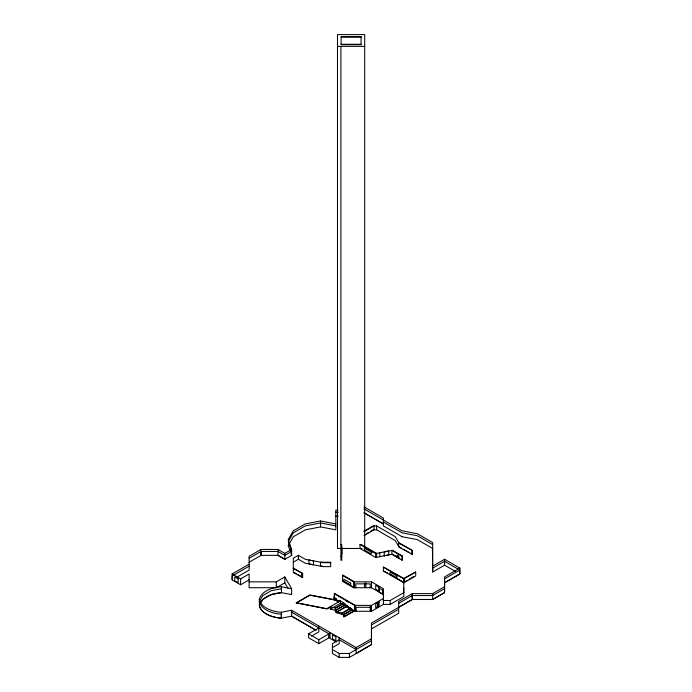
<?xml version="1.0" encoding="UTF-8"?>
<svg xmlns="http://www.w3.org/2000/svg" width="692" height="692" viewBox="0 0 692 692"><rect width="100%" height="100%" fill="white"/><g stroke="black" fill="none" stroke-linecap="round" stroke-linejoin="round"><path stroke-width="1.04" d="M260.849 602.879L262.761 599.532L271.264 594.627L281.462 592.663L291.609 594.592L291.609 588.702L284.81 576.929L276.307 581.834L249.111 581.834M335.802 523.939L320.5 520.989L305.207 523.939L293.304 530.807L288.209 539.639L291.609 549.448L284.81 553.375L278.011 549.448L261.014 549.448L249.111 556.316L249.163 570.087L236.448 577.431M249.163 558.314L261.066 551.446L277.959 551.446L284.81 555.399L291.661 551.446L288.261 541.628L293.356 532.797L305.258 525.929L320.56 522.988L335.854 525.929M249.111 562.207L261.066 555.373L278.011 555.339L284.81 559.266M249.111 579.87L240.617 584.783L232.114 579.87L232.114 573.988L249.111 564.17M233.066 575.459L249.163 566.168M232.114 573.988L240.617 578.893L249.111 573.988L249.111 587.724L276.307 587.724L284.81 582.82L284.81 576.929M278.011 549.448L277.959 555.373L284.81 559.326L291.661 555.373L291.609 549.448M330.698 562.7L323.052 562.7L305.207 559.266L298.408 555.339L293.304 558.28L293.304 572.509L302.655 577.422L302.655 573.495L293.304 568.097M293.304 562.207L298.408 559.266L305.207 563.193L323.052 566.627L330.698 566.627L330.698 562.207L320.5 562.207L320.5 566.134L322.541 566.134M363.923 531.248L373.196 525.894M363.975 531.707L374.043 525.894L376.595 525.894L395.296 536.689L399.12 543.315L412.294 550.434L412.294 554.361L399.12 547.242L395.296 540.616L376.595 529.821L374.043 529.821L363.975 535.634M366.708 533.567L368.559 532.503M370.419 531.43L373.196 529.821M343.872 605.266L343.872 603.061L335.378 607.965L330.274 606.979L326.875 608.943L296.28 602.81L309.878 594.964L340.473 600.846L340.473 603.303L354.07 610.785L352.375 609.808L343.872 614.712M296.28 603.061L309.878 595.207L340.473 601.097L343.872 603.061M338.734 602.178L334.098 599.497L334.53 593.364L355.351 605.388L355.351 611.278M403.791 578.4L415.693 572.024L415.693 575.952L403.791 582.82L383.394 571.038L383.394 567.111L404.214 578.65L404.214 582.569L403.791 582.327M402.095 556.316L402.519 556.074L402.095 560.243L391.897 554.361L391.897 550.434L402.095 556.316L402.095 560.243M334.098 599.497L334.53 593.364M383.394 571.038L387.529 572.933M296.28 602.81L326.875 608.701L340.473 600.846M330.274 606.979L330.274 609.194L340.473 603.303M335.378 608.329L343.872 603.424L345.576 604.41L345.576 606.244M335.378 610.292L345.576 604.41M347.272 605.76L345.576 604.773L335.378 610.664L337.073 611.642L347.272 605.76L347.272 607.23M350.671 608.086L347.272 606.123L337.073 612.013L342.177 612.991L350.671 608.086L350.671 609.194M336.416 642.055L329.003 637.773L318.804 643.664L308.606 637.773L308.606 633.846L318.804 627.955M383.394 567.111L403.791 578.893L415.693 572.024M352.375 609.436L350.671 608.458L342.177 613.363L343.872 614.34L352.375 609.436L352.375 610.171M343.872 616.676L354.07 610.785M405.555 581.306L407.32 580.285M409.084 579.273L413.505 576.721M354.07 611.157L343.872 617.039L343.872 614.34M311.383 636.164L318.804 631.883L318.804 626M432.69 566.134L444.584 559.266L459.886 568.097L459.886 573.988L444.584 582.82M334.098 593.615L354.503 605.388L371.5 605.388L383.394 598.519M455.388 571.384L444.584 565.156L432.69 572.024L432.69 542.58L417.388 533.748L402.095 530.807L364.035 508.888M308.606 633.846L318.804 639.737L329.003 633.846L291.713 612.256M340.594 603.251L354.503 611.278L371.5 611.278L383.394 604.41L390.193 604.41L403.791 596.556L403.791 578.893M383.394 600.483L390.193 600.483L403.791 592.629M444.584 586.738L432.69 593.615L412.294 593.615L398.696 601.46L398.696 613.242L371.44 628.907M398.644 603.398L412.242 595.544L432.638 595.544L444.532 588.676M459.886 568.097L444.584 576.929L444.584 592.629L432.69 599.497L412.294 599.497L371.5 623.051L371.5 644.641L349.399 657.4L339.201 657.4L332.402 653.473L332.402 643.664L339.201 639.737L356.198 649.546L356.146 653.447L371.44 644.615L371.44 624.988L398.644 609.28M398.644 607.317L412.242 599.471L432.638 599.471L444.532 592.603L444.532 578.858L459.782 570.061L459.782 573.988L444.532 582.785M332.402 647.582L339.201 643.664L339.201 637.773M291.609 588.702L281.41 586.738A24.782 14.307 0 0 0 259.31 599.497A24.782 14.307 0 0 0 281.41 612.256L291.609 610.292L356.198 647.582L371.5 638.751M332.402 649.546L339.201 653.473L349.399 653.473L371.44 640.688M392.528 554.231L375.644 557.484L360.022 548.471L360.022 544.543L375.644 553.557L392.528 550.313L402.519 556.074M384.242 555.771L388.705 554.906L388.705 550.988L384.242 551.844L384.242 555.892M281.462 588.736L271.264 590.7L262.761 595.604L259.413 601.46A24.566 14.186 0 0 0 281.307 614.159L281.307 618.086A24.566 14.186 0 0 1 259.413 605.388L259.31 599.497M259.31 605.388A24.782 14.307 0 0 0 281.41 618.146L291.609 616.183L316.088 630.317M341.113 37.057L361.086 37.057M341.113 44.288L361.086 44.288M337.497 46.373L364.701 46.373M337.93 510.194L335.802 510.194L335.854 529.856L320.5 526.88M335.854 512.192L338.163 512.192M335.802 516.085L338.163 516.12M340.897 544.543L341.753 544.543L341.753 560.243L340.897 560.243L340.897 46.373M360.022 544.543L361.302 544.543L376.595 553.375L376.595 557.302M361.89 548.471L337.497 548.471L337.497 34.6L364.701 34.6L364.701 547.398M340.897 556.316L341.753 556.316M342.601 575.459L353.647 581.834L371.5 581.834L383.394 588.702L383.394 604.41M349.918 585.077L354.503 587.724L354.503 581.834L342.601 574.966L342.601 581.349L353.647 587.724L371.5 587.724L383.394 594.592M293.304 568.59L302.655 573.495M402.043 536.724L417.388 539.639L432.69 548.471M330.274 609.194L335.378 610.171M335.378 607.965L335.378 612.135L343.872 615.076M432.638 544.578L417.337 535.746L402.043 532.797L383.342 522.002M364.061 506.881L383.394 518.048L383.342 525.929L402.095 536.689M364.061 512.772L383.394 523.939M364.035 512.815L383.342 523.965M458.13 569.109L444.584 561.29L432.742 568.123L432.742 572.05M412.294 550.434L398.696 542.58L398.696 546.507L401.412 548.081M403.228 549.128L408.669 552.268M410.477 553.315L412.294 554.361M393.437 554.759L399.794 558.427M365.973 548.159L372.772 552.086M389.38 574.005L403.289 582.033M342.601 580.856L348.093 584.022M345.948 600.82L348.5 602.291M294.238 572.561L296.115 573.642M297.984 574.723L302.655 577.422M335.43 599.774L338.146 601.348M343.578 604.479L345.394 605.526M347.202 606.573L349.01 607.619M314.609 629.4L291.713 616.183L291.609 610.292M284.81 582.82L287.95 588.252M290.303 551.446L288.209 545.53L293.356 536.724L305.258 529.856L320.56 526.906L320.5 520.989M290.925 553.375L291.661 555.373M444.584 559.266L444.584 565.217M432.69 593.615L432.69 599.497M432.474 551.048L432.474 549.085L432.526 556.593L432.526 554.629M432.526 560.217L432.526 558.254L432.587 565.762L432.587 563.807M412.294 593.615L412.294 599.497M412.242 595.544L412.242 599.471M411.87 550.676L411.87 554.603M403.687 587.603L403.687 593.243M390.193 600.483L390.193 604.41M383.498 591.651L383.498 596.253M379.787 552.822L379.787 556.749M376.595 525.894L376.595 529.821M375.644 553.557L375.644 557.484M374.043 525.894L374.043 529.821M371.5 581.834L371.5 587.724M371.5 605.388L371.5 611.278M370.644 611.218L370.644 607.291L356.198 607.291L356.198 611.218M370.22 587.785L370.22 583.858L355.774 583.858L355.774 587.785M356.198 647.582L356.198 649.546M354.503 605.388L354.503 611.278M353.647 581.834L353.647 587.724M349.399 653.473L349.399 657.4M342.177 612.991L342.177 614.098M341.909 547.519L341.909 554.266M339.201 653.473L339.201 657.4M337.073 611.642L337.073 613.121M329.003 633.846L329.003 637.773M318.804 639.737L318.804 643.664M301.591 573.374L301.591 577.301M298.408 555.339L298.408 559.266M284.81 553.375L284.81 559.326M281.41 586.738L281.462 592.663A24.782 14.307 0 0 0 260.218 602.767M281.41 612.256L281.41 618.146M276.307 581.834L276.307 587.724M261.066 551.446L261.066 555.373L261.014 549.448M240.617 578.893L240.617 584.783M232.218 575.952L232.218 579.87M379.095 601.919L375.695 603.882L375.695 607.81L379.095 605.846L379.095 601.919M378.299 602.749L377.443 603.242L377.443 607.169L378.299 606.676L378.299 602.749M365.817 583.218L364.589 583.244L364.589 587.171L365.817 587.145L365.817 583.218M361.086 36.685L341.113 36.685L341.113 44.66L361.086 44.66L361.086 36.685M371.388 606.676L370.22 606.676L370.22 610.603L371.388 610.603L371.388 606.676M313.493 560.918L308.978 560.027L308.978 563.954L313.493 564.845L313.493 560.918M398.696 556.134L396.992 555.157L396.992 557.121L398.696 558.098L398.696 556.134M371.18 552.026L364.381 548.099L364.381 550.062L371.18 553.989L371.18 552.026M396.94 575.978L390.141 572.05L390.141 574.014L396.94 577.941L396.94 575.978M379.095 587.266L375.695 585.302L375.695 589.229L379.095 591.193L379.095 587.266M382.546 590.112L379.147 588.157L379.147 592.075L382.546 594.039L382.546 590.112M350.671 583.122L343.872 579.195L343.872 581.159L350.671 585.086L350.671 583.122M336.018 598.459L334.314 597.473L334.314 599.436L336.018 600.422L336.018 598.459M238.117 578.858L234.718 576.894L234.718 580.822L238.117 582.785L238.117 578.858M335.854 636.761L332.454 634.798L332.454 638.725L335.854 640.688L335.854 636.761M330.015 633.63L329.158 633.145L329.158 637.064L330.015 637.557L330.015 633.63"/></g></svg>
